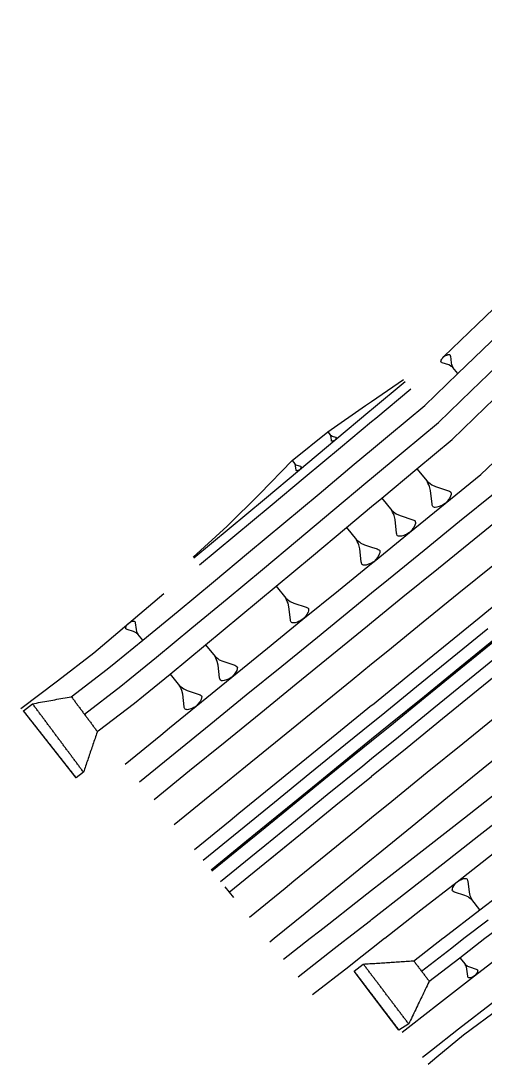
# Model space of a CAD drawing. Extents: x 387562 to 388546, y 804386 to 804945.
# Drawn here: x 387561.7 to 387612.4, y 804386.3 to 804500 of the extents above; entities that cross this region are included whole.
import ezdxf

# ---------------------------------------------------------------- set-up
doc = ezdxf.new("R2010")
doc.units = 0
doc.layers.get('0').update_dxf_attribs({"linetype": 'CONTINUOUS'})

msp = doc.modelspace()

# ---------------------------------------------------------------- linework, layer by layer
at = {"color": 7}
for p, q in [((387608.197, 804463.5799), (387608.3249, 804463.6197)), ((387608.3249, 804463.6197), (387608.4142, 804463.6282)), ((387608.4142, 804463.6282), (387608.4492, 804463.6246)), ((387608.4492, 804463.6246), (387608.4842, 804463.621)), ((387608.4842, 804463.621), (387608.5349, 804463.5981)), ((387607.5578, 804462.8675), (387607.5614, 804462.9025)), ((387607.5699, 804462.8132), (387607.5578, 804462.8675)), ((387607.5614, 804462.9025), (387607.565, 804462.9375)), ((387607.565, 804462.9375), (387607.5915, 804463.0232)), ((387607.5856, 804462.7939), (387607.5699, 804462.8132)), ((387607.652, 804462.7517), (387607.5856, 804462.7939)), ((387607.5915, 804463.0232), (387607.6566, 804463.1403)), ((387607.7027, 804462.7288), (387607.652, 804462.7517)), ((387607.6566, 804463.1403), (387607.6988, 804463.2067)), ((387607.6988, 804463.2067), (387607.7603, 804463.2888)), ((387608.4039, 804462.4974), (387607.7027, 804462.7288)), ((387607.7603, 804463.2888), (387607.8797, 804463.418)), ((387607.8797, 804463.418), (387608.0305, 804463.5086)), ((387608.0305, 804463.5086), (387608.1234, 804463.5521)), ((387608.1234, 804463.5521), (387608.197, 804463.5799)), ((387608.6067, 804462.4058), (387608.4039, 804462.4974)), ((387608.5349, 804463.5981), (387608.5506, 804463.5788)), ((387608.5506, 804463.5788), (387608.5784, 804463.5052)), ((387608.5784, 804463.5052), (387608.5905, 804463.4509)), ((387608.5905, 804463.4509), (387608.6742, 804462.7172)), ((387608.6742, 804462.7172), (387608.7225, 804462.5)), ((387608.7225, 804462.5), (387608.766, 804462.4071)), ((387608.6888, 804462.3443), (387608.6067, 804462.4058)), ((387608.7709, 804462.2828), (387608.6888, 804462.3443)), ((387608.766, 804462.4071), (387608.8095, 804462.3142)), ((387608.853, 804462.2213), (387608.7709, 804462.2828)), ((387608.8095, 804462.3142), (387608.853, 804462.2213)), ((387609.4025, 804461.5458), (387608.853, 804462.2213)), ((387600, 804458.5247), (387603.4668, 804460.9195)), ((387600, 804457.6372), (387603.6573, 804460.6854)), ((387595.2101, 804455.2229), (387595.4848, 804454.8851)), ((387595.4848, 804454.8851), (387595.5259, 804454.8544)), ((387595.5066, 804454.8387), (387595.4848, 804454.8851)), ((387595.5283, 804454.7922), (387595.5066, 804454.8387)), ((387595.5259, 804454.8544), (387595.567, 804454.8236)), ((387595.5501, 804454.7457), (387595.5283, 804454.7922)), ((387595.5743, 804454.6371), (387595.5501, 804454.7457)), ((387595.567, 804454.8236), (387595.608, 804454.7928)), ((387595.6161, 804454.2702), (387595.5743, 804454.6371)), ((387595.608, 804454.7928), (387595.7094, 804454.747)), ((387595.7094, 804454.747), (387596.0601, 804454.6313)), ((387596.0601, 804454.6313), (387596.0855, 804454.6199)), ((387596.0855, 804454.6199), (387596.1187, 804454.5988)), ((387596.129, 804454.527), (387596.1157, 804454.4841)), ((387596.1187, 804454.5988), (387596.1265, 804454.5891)), ((387596.1265, 804454.5891), (387596.1326, 804454.562)), ((387596.1308, 804454.5445), (387596.129, 804454.527)), ((387596.1326, 804454.562), (387596.1308, 804454.5445)), ((387595.6222, 804454.2431), (387595.6161, 804454.2702)), ((387595.6361, 804454.2062), (387595.6222, 804454.2431)), ((387595.6439, 804454.1966), (387595.6361, 804454.2062)), ((387595.6693, 804454.1851), (387595.6439, 804454.1966)), ((387595.6868, 804454.1833), (387595.6693, 804454.1851)), ((387595.7043, 804454.1815), (387595.6868, 804454.1833)), ((387595.7489, 804454.1858), (387595.7043, 804454.1815)), ((387595.8129, 804454.2057), (387595.7489, 804454.1858)), ((387595.8497, 804454.2196), (387595.8129, 804454.2057)), ((387595.8962, 804454.2414), (387595.8497, 804454.2196)), ((387595.9716, 804454.2867), (387595.8962, 804454.2414)), ((387596.0313, 804454.3513), (387595.9716, 804454.2867)), ((387596.062, 804454.3923), (387596.0313, 804454.3513)), ((387596.0832, 804454.4255), (387596.062, 804454.3923)), ((387596.1157, 804454.4841), (387596.0832, 804454.4255)), ((387591.3234, 804452.0775), (387591.6167, 804451.7169)), ((387591.6399, 804451.6673), (387591.6167, 804451.7169)), ((387591.6167, 804451.7169), (387591.6605, 804451.6841)), ((387591.6631, 804451.6177), (387591.6399, 804451.6673)), ((387591.6605, 804451.6841), (387591.7043, 804451.6512)), ((387591.6863, 804451.5681), (387591.6631, 804451.6177)), ((387591.7121, 804451.4522), (387591.6863, 804451.5681)), ((387591.7043, 804451.6512), (387591.7481, 804451.6184)), ((387591.7568, 804451.0606), (387591.7121, 804451.4522)), ((387591.7481, 804451.6184), (387591.8564, 804451.5695)), ((387591.8564, 804451.5695), (387592.2307, 804451.446)), ((387592.1999, 804451.1471), (387592.1362, 804451.0782)), ((387592.2327, 804451.191), (387592.1999, 804451.1471)), ((387592.2307, 804451.446), (387592.2577, 804451.4338)), ((387592.2553, 804451.2264), (387592.2327, 804451.191)), ((387592.29, 804451.2889), (387592.2553, 804451.2264)), ((387592.2577, 804451.4338), (387592.2932, 804451.4113)), ((387592.3042, 804451.3346), (387592.29, 804451.2889)), ((387592.2932, 804451.4113), (387592.3015, 804451.401)), ((387592.3015, 804451.401), (387592.308, 804451.372)), ((387592.3061, 804451.3533), (387592.3042, 804451.3346)), ((387592.308, 804451.372), (387592.3061, 804451.3533)), ((387604.9429, 804451.1806), (387606.0542, 804449.8142)), ((387591.7632, 804451.0316), (387591.7568, 804451.0606)), ((387591.7781, 804450.9923), (387591.7632, 804451.0316)), ((387591.7865, 804450.982), (387591.7781, 804450.9923)), ((387591.8135, 804450.9698), (387591.7865, 804450.982)), ((387591.8322, 804450.9679), (387591.8135, 804450.9698)), ((387591.8509, 804450.966), (387591.8322, 804450.9679)), ((387591.8985, 804450.9705), (387591.8509, 804450.966)), ((387591.9668, 804450.9918), (387591.8985, 804450.9705)), ((387592.0061, 804451.0066), (387591.9668, 804450.9918)), ((387592.0557, 804451.0298), (387592.0061, 804451.0066)), ((387592.1362, 804451.0782), (387592.0557, 804451.0298)), ((387606.0542, 804449.8142), (387606.2202, 804449.6898)), ((387606.1421, 804449.6263), (387606.0542, 804449.8142)), ((387606.2301, 804449.4384), (387606.1421, 804449.6263)), ((387606.2202, 804449.6898), (387606.3863, 804449.5654)), ((387606.3181, 804449.2505), (387606.2301, 804449.4384)), ((387606.4159, 804448.8112), (387606.3181, 804449.2505)), ((387606.3863, 804449.5654), (387606.5523, 804449.441)), ((387606.5523, 804449.441), (387606.9625, 804449.2557)), ((387606.9625, 804449.2557), (387608.3809, 804448.7877)), ((387601.0983, 804447.9833), (387602.1972, 804446.6322)), ((387606.5851, 804447.3272), (387606.4159, 804448.8112)), ((387608.3887, 804447.8211), (387608.2643, 804447.6551)), ((387608.3809, 804448.7877), (387608.4834, 804448.7414)), ((387608.4741, 804447.9554), (387608.3887, 804447.8211)), ((387608.6058, 804448.1923), (387608.4741, 804447.9554)), ((387608.4834, 804448.7414), (387608.6177, 804448.656)), ((387608.6594, 804448.3656), (387608.6058, 804448.1923)), ((387608.6177, 804448.656), (387608.6495, 804448.617)), ((387608.6495, 804448.617), (387608.6739, 804448.5072)), ((387608.6667, 804448.4364), (387608.6594, 804448.3656)), ((387608.6739, 804448.5072), (387608.6667, 804448.4364)), ((387602.1972, 804446.6322), (387602.3614, 804446.5092)), ((387602.2842, 804446.4464), (387602.1972, 804446.6322)), ((387606.6096, 804447.2173), (387606.5851, 804447.3272)), ((387606.6658, 804447.0685), (387606.6096, 804447.2173)), ((387606.6975, 804447.0294), (387606.6658, 804447.0685)), ((387606.8001, 804446.9831), (387606.6975, 804447.0294)), ((387606.8709, 804446.9758), (387606.8001, 804446.9831)), ((387606.9417, 804446.9685), (387606.8709, 804446.9758)), ((387607.1223, 804446.9857), (387606.9417, 804446.9685)), ((387607.381, 804447.0664), (387607.1223, 804446.9857)), ((387607.5298, 804447.1226), (387607.381, 804447.0664)), ((387607.7177, 804447.2106), (387607.5298, 804447.1226)), ((387608.0228, 804447.3938), (387607.7177, 804447.2106)), ((387608.2643, 804447.6551), (387608.0228, 804447.3938)), ((387602.3712, 804446.2606), (387602.2842, 804446.4464)), ((387602.3614, 804446.5092), (387602.5256, 804446.3862)), ((387602.4581, 804446.0748), (387602.3712, 804446.2606)), ((387602.5549, 804445.6404), (387602.4581, 804446.0748)), ((387602.5256, 804446.3862), (387602.6898, 804446.2632)), ((387602.7222, 804444.173), (387602.5549, 804445.6404)), ((387602.6898, 804446.2632), (387603.0953, 804446.08)), ((387603.0953, 804446.08), (387604.4979, 804445.6172)), ((387604.4979, 804445.6172), (387604.5993, 804445.5714)), ((387604.5993, 804445.5714), (387604.7321, 804445.487)), ((387604.7321, 804445.487), (387604.7635, 804445.4484)), ((387604.7635, 804445.4484), (387604.7877, 804445.3398)), ((387597.2629, 804444.7748), (387598.3461, 804443.4431)), ((387604.3826, 804444.4973), (387604.1438, 804444.2389)), ((387604.5056, 804444.6614), (387604.3826, 804444.4973)), ((387604.59, 804444.7942), (387604.5056, 804444.6614)), ((387604.7203, 804445.0284), (387604.59, 804444.7942)), ((387604.7733, 804445.1998), (387604.7203, 804445.0284)), ((387604.7805, 804445.2698), (387604.7733, 804445.1998)), ((387604.7877, 804445.3398), (387604.7805, 804445.2698)), ((387598.3461, 804443.4431), (387598.5079, 804443.3218)), ((387598.4318, 804443.2599), (387598.3461, 804443.4431)), ((387598.5175, 804443.0768), (387598.4318, 804443.2599)), ((387598.5079, 804443.3218), (387598.6697, 804443.2006)), ((387598.6697, 804443.2006), (387598.8316, 804443.0793)), ((387602.7464, 804444.0644), (387602.7222, 804444.173)), ((387602.802, 804443.9172), (387602.7464, 804444.0644)), ((387602.8334, 804443.8786), (387602.802, 804443.9172)), ((387602.9348, 804443.8328), (387602.8334, 804443.8786)), ((387603.0048, 804443.8256), (387602.9348, 804443.8328)), ((387603.0748, 804443.8184), (387603.0048, 804443.8256)), ((387603.2534, 804443.8354), (387603.0748, 804443.8184)), ((387603.5092, 804443.9151), (387603.2534, 804443.8354)), ((387603.6564, 804443.9707), (387603.5092, 804443.9151)), ((387603.8422, 804444.0577), (387603.6564, 804443.9707)), ((387604.1438, 804444.2389), (387603.8422, 804444.0577)), ((387598.6033, 804442.8936), (387598.5175, 804443.0768)), ((387598.6987, 804442.4654), (387598.6033, 804442.8936)), ((387598.8635, 804441.019), (387598.6987, 804442.4654)), ((387598.8316, 804443.0793), (387599.2314, 804442.8987)), ((387599.2314, 804442.8987), (387600, 804442.6451)), ((387600, 804442.6451), (387600.6138, 804442.4426)), ((387600.6138, 804442.4426), (387600.7138, 804442.3975)), ((387600.7138, 804442.3975), (387600.8447, 804442.3143)), ((387600.8853, 804442.0312), (387600.833, 804441.8622)), ((387600.8447, 804442.3143), (387600.8756, 804442.2762)), ((387600.8756, 804442.2762), (387600.8995, 804442.1692)), ((387600.8924, 804442.1002), (387600.8853, 804442.0312)), ((387600.8995, 804442.1692), (387600.8924, 804442.1002)), ((387598.8874, 804440.912), (387598.8635, 804441.019)), ((387598.9422, 804440.7669), (387598.8874, 804440.912)), ((387599.9675, 804440.9054), (387599.7844, 804440.8196)), ((387600, 804440.9249), (387599.9675, 804440.9054)), ((387600.2648, 804441.084), (387600, 804440.9249)), ((387600.5002, 804441.3387), (387600.2648, 804441.084)), ((387600.6215, 804441.5005), (387600.5002, 804441.3387)), ((387600.7047, 804441.6314), (387600.6215, 804441.5005)), ((387600.833, 804441.8622), (387600.7047, 804441.6314)), ((387598.9731, 804440.7288), (387598.9422, 804440.7669)), ((387599.0731, 804440.6837), (387598.9731, 804440.7288)), ((387599.1421, 804440.6766), (387599.0731, 804440.6837)), ((387599.2111, 804440.6695), (387599.1421, 804440.6766)), ((387599.3871, 804440.6862), (387599.2111, 804440.6695)), ((387599.6393, 804440.7649), (387599.3871, 804440.6862)), ((387599.7844, 804440.8196), (387599.6393, 804440.7649)), ((387589.5818, 804438.3704), (387590.6372, 804437.0728)), ((387590.6372, 804437.0728), (387590.7949, 804436.9547)), ((387590.7208, 804436.8944), (387590.6372, 804437.0728)), ((387590.8043, 804436.7159), (387590.7208, 804436.8944)), ((387590.7949, 804436.9547), (387590.9526, 804436.8365)), ((387590.8879, 804436.5374), (387590.8043, 804436.7159)), ((387590.9808, 804436.1202), (387590.8879, 804436.5374)), ((387590.9526, 804436.8365), (387591.1103, 804436.7184)), ((387591.1103, 804436.7184), (387591.4999, 804436.5424)), ((387591.4999, 804436.5424), (387592.8469, 804436.098)), ((387591.1415, 804434.7109), (387590.9808, 804436.1202)), ((387592.8543, 804435.18), (387592.7362, 804435.0223)), ((387592.8469, 804436.098), (387592.9443, 804436.054)), ((387592.9354, 804435.3075), (387592.8543, 804435.18)), ((387593.0605, 804435.5325), (387592.9354, 804435.3075)), ((387592.9443, 804436.054), (387593.0718, 804435.9729)), ((387593.1114, 804435.6971), (387593.0605, 804435.5325)), ((387593.0718, 804435.9729), (387593.102, 804435.9358)), ((387593.102, 804435.9358), (387593.1252, 804435.8315)), ((387593.1183, 804435.7643), (387593.1114, 804435.6971)), ((387593.1252, 804435.8315), (387593.1183, 804435.7643)), ((387573.2147, 804433.9675), (387573.2802, 804434.0853)), ((387573.2802, 804434.0853), (387573.3227, 804434.1522)), ((387573.3227, 804434.1522), (387573.3846, 804434.2348)), ((387573.3846, 804434.2348), (387573.5048, 804434.3648)), ((387573.5048, 804434.3648), (387573.6566, 804434.456)), ((387573.6566, 804434.456), (387573.7501, 804434.4998)), ((387573.7501, 804434.4998), (387573.8242, 804434.5278)), ((387573.8242, 804434.5278), (387573.9529, 804434.5679)), ((387573.9529, 804434.5679), (387574.0428, 804434.5765)), ((387574.0428, 804434.5765), (387574.078, 804434.5728)), ((387574.078, 804434.5728), (387574.1133, 804434.5692)), ((387574.1133, 804434.5692), (387574.1643, 804434.5462)), ((387574.1643, 804434.5462), (387574.1801, 804434.5267)), ((387574.1801, 804434.5267), (387574.2081, 804434.4527)), ((387574.2081, 804434.4527), (387574.2203, 804434.398)), ((387574.2203, 804434.398), (387574.3044, 804433.6595)), ((387591.1647, 804434.6066), (387591.1415, 804434.7109)), ((387591.2181, 804434.4652), (387591.1647, 804434.6066)), ((387591.2482, 804434.4281), (387591.2181, 804434.4652)), ((387591.3456, 804434.3841), (387591.2482, 804434.4281)), ((387591.4129, 804434.3772), (387591.3456, 804434.3841)), ((387591.4801, 804434.3703), (387591.4129, 804434.3772)), ((387591.6516, 804434.3866), (387591.4801, 804434.3703)), ((387591.8973, 804434.4632), (387591.6516, 804434.3866)), ((387592.0387, 804434.5166), (387591.8973, 804434.4632)), ((387592.2171, 804434.6001), (387592.0387, 804434.5166)), ((387592.5068, 804434.7741), (387592.2171, 804434.6001)), ((387592.7362, 804435.0223), (387592.5068, 804434.7741)), ((387573.1807, 804433.8108), (387573.1844, 804433.846)), ((387573.1929, 804433.7561), (387573.1807, 804433.8108)), ((387573.1844, 804433.846), (387573.188, 804433.8812)), ((387573.188, 804433.8812), (387573.2147, 804433.9675)), ((387573.2087, 804433.7367), (387573.1929, 804433.7561)), ((387573.2755, 804433.6942), (387573.2087, 804433.7367)), ((387573.3266, 804433.6711), (387573.2755, 804433.6942)), ((387574.0325, 804433.4383), (387573.3266, 804433.6711)), ((387574.2366, 804433.346), (387574.0325, 804433.4383)), ((387574.3192, 804433.2841), (387574.2366, 804433.346)), ((387574.3044, 804433.6595), (387574.3531, 804433.4408)), ((387574.4018, 804433.2222), (387574.3192, 804433.2841)), ((387574.3531, 804433.4408), (387574.3969, 804433.3473)), ((387574.3969, 804433.3473), (387574.4407, 804433.2538)), ((387574.4845, 804433.1603), (387574.4018, 804433.2222)), ((387574.4407, 804433.2538), (387574.4845, 804433.1603)), ((387575.0375, 804432.4803), (387574.4845, 804433.1603)), ((387581.8872, 804431.9828), (387582.9197, 804430.7133)), ((387582.9197, 804430.7133), (387583.074, 804430.5977)), ((387583.0015, 804430.5387), (387582.9197, 804430.7133)), ((387583.0832, 804430.3641), (387583.0015, 804430.5387)), ((387583.074, 804430.5977), (387583.2283, 804430.4821)), ((387583.1649, 804430.1895), (387583.0832, 804430.3641)), ((387583.2559, 804429.7813), (387583.1649, 804430.1895)), ((387583.2283, 804430.4821), (387583.3826, 804430.3665)), ((387583.413, 804428.4024), (387583.2559, 804429.7813)), ((387583.3826, 804430.3665), (387583.7637, 804430.1943)), ((387583.7637, 804430.1943), (387585.0816, 804429.7595)), ((387585.0816, 804429.7595), (387585.1769, 804429.7165)), ((387585.1769, 804429.7165), (387585.3016, 804429.6372)), ((387585.3016, 804429.6372), (387585.3312, 804429.6009)), ((387585.3312, 804429.6009), (387585.3539, 804429.4988)), ((387585.3539, 804429.4988), (387585.3471, 804429.4331)), ((387578.0347, 804428.7953), (387579.0577, 804427.5375)), ((387583.4358, 804428.3004), (387583.413, 804428.4024)), ((387584.7488, 804428.4643), (387584.4654, 804428.2941)), ((387584.9733, 804428.7071), (387584.7488, 804428.4643)), ((387585.0888, 804428.8614), (387584.9733, 804428.7071)), ((387585.1682, 804428.9862), (387585.0888, 804428.8614)), ((387585.2905, 804429.2062), (387585.1682, 804428.9862)), ((387585.3403, 804429.3673), (387585.2905, 804429.2062)), ((387585.3471, 804429.4331), (387585.3403, 804429.3673)), ((387579.0577, 804427.5375), (387579.2105, 804427.423)), ((387579.1387, 804427.3645), (387579.0577, 804427.5375)), ((387579.2196, 804427.1915), (387579.1387, 804427.3645)), ((387579.2105, 804427.423), (387579.3634, 804427.3085)), ((387579.3634, 804427.3085), (387579.5162, 804427.1939)), ((387583.488, 804428.1621), (387583.4358, 804428.3004)), ((387583.5175, 804428.1258), (387583.488, 804428.1621)), ((387583.6128, 804428.0827), (387583.5175, 804428.1258)), ((387583.6786, 804428.076), (387583.6128, 804428.0827)), ((387583.7443, 804428.0692), (387583.6786, 804428.076)), ((387583.9122, 804428.0852), (387583.7443, 804428.0692)), ((387584.1525, 804428.1601), (387583.9122, 804428.0852)), ((387584.2908, 804428.2124), (387584.1525, 804428.1601)), ((387584.4654, 804428.2941), (387584.2908, 804428.2124)), ((387579.3006, 804427.0186), (387579.2196, 804427.1915)), ((387579.3907, 804426.6142), (387579.3006, 804427.0186)), ((387579.5464, 804425.2481), (387579.3907, 804426.6142)), ((387579.5162, 804427.1939), (387579.8938, 804427.0234)), ((387579.8938, 804427.0234), (387581.1995, 804426.5926)), ((387581.1995, 804426.5926), (387581.2939, 804426.55)), ((387581.2939, 804426.55), (387581.4175, 804426.4714)), ((387581.4559, 804426.204), (387581.4065, 804426.0444)), ((387581.4175, 804426.4714), (387581.4468, 804426.4354)), ((387581.4468, 804426.4354), (387581.4693, 804426.3343)), ((387581.4626, 804426.2692), (387581.4559, 804426.204)), ((387581.4693, 804426.3343), (387581.4626, 804426.2692)), ((387579.569, 804425.147), (387579.5464, 804425.2481)), ((387579.6207, 804425.0099), (387579.569, 804425.147)), ((387579.6499, 804424.974), (387579.6207, 804425.0099)), ((387579.7443, 804424.9314), (387579.6499, 804424.974)), ((387580.2791, 804425.008), (387580.0409, 804424.9338)), ((387580.4161, 804425.0598), (387580.2791, 804425.008)), ((387580.5891, 804425.1408), (387580.4161, 804425.0598)), ((387580.8699, 804425.3094), (387580.5891, 804425.1408)), ((387581.0922, 804425.55), (387580.8699, 804425.3094)), ((387581.2067, 804425.7028), (387581.0922, 804425.55)), ((387581.2853, 804425.8264), (387581.2067, 804425.7028)), ((387581.4065, 804426.0444), (387581.2853, 804425.8264)), ((387579.8095, 804424.9247), (387579.7443, 804424.9314)), ((387579.8747, 804424.9179), (387579.8095, 804424.9247)), ((387580.0409, 804424.9338), (387579.8747, 804424.9179)), ((387608.8527, 804405.5275), (387608.9592, 804405.719)), ((387608.9592, 804405.719), (387609.0282, 804405.8276)), ((387609.0282, 804405.8276), (387609.1288, 804405.9618)), ((387609.1288, 804405.9618), (387609.324, 804406.1731)), ((387609.324, 804406.1731), (387609.5707, 804406.3212)), ((387609.5707, 804406.3212), (387609.7226, 804406.3923)), ((387609.7226, 804406.3923), (387609.8429, 804406.4378)), ((387609.8429, 804406.4378), (387610.0521, 804406.503)), ((387610.0521, 804406.503), (387610.1981, 804406.5169)), ((387610.1981, 804406.5169), (387610.2553, 804406.511)), ((387610.2553, 804406.511), (387610.3126, 804406.5051)), ((387610.3126, 804406.5051), (387610.3955, 804406.4677)), ((387610.3955, 804406.4677), (387610.4212, 804406.4361)), ((387610.4212, 804406.4361), (387610.4666, 804406.3157)), ((387610.4666, 804406.3157), (387610.4864, 804406.2269)), ((387610.4864, 804406.2269), (387610.6232, 804405.0272)), ((387608.7976, 804405.2729), (387608.8035, 804405.3302)), ((387608.8174, 804405.1841), (387608.7976, 804405.2729)), ((387608.8035, 804405.3302), (387608.8094, 804405.3874)), ((387608.8094, 804405.3874), (387608.8527, 804405.5275)), ((387608.843, 804405.1526), (387608.8174, 804405.1841)), ((387608.9516, 804405.0835), (387608.843, 804405.1526)), ((387609.0345, 804405.0461), (387608.9516, 804405.0835)), ((387610.1813, 804404.6678), (387609.0345, 804405.0461)), ((387610.5129, 804404.5179), (387610.1813, 804404.6678)), ((387610.6471, 804404.4174), (387610.5129, 804404.5179)), ((387610.6232, 804405.0272), (387610.7023, 804404.672)), ((387610.7023, 804404.672), (387610.7734, 804404.52)), ((387610.7734, 804404.52), (387610.8445, 804404.3681)), ((387610.7814, 804404.3168), (387610.6471, 804404.4174)), ((387610.9156, 804404.2162), (387610.7814, 804404.3168)), ((387610.8445, 804404.3681), (387610.9156, 804404.2162)), ((387611.8141, 804403.1115), (387610.9156, 804404.2162)), ((387588.8864, 804399.6047), (387589.3725, 804400)), ((387590.4008, 804397.7427), (387593.2923, 804400)), ((387604.5594, 804397.5256), (387607.7695, 804400)), ((387609.6164, 804397.8895), (387610.1975, 804397.175)), ((387610.1975, 804397.175), (387610.2843, 804397.1099)), ((387610.2435, 804397.0767), (387610.1975, 804397.175)), ((387610.2895, 804396.9785), (387610.2435, 804397.0767)), ((387610.2843, 804397.1099), (387610.3712, 804397.0449)), ((387610.3355, 804396.8802), (387610.2895, 804396.9785)), ((387610.3867, 804396.6505), (387610.3355, 804396.8802)), ((387610.3712, 804397.0449), (387610.458, 804396.9798)), ((387610.4751, 804395.8744), (387610.3867, 804396.6505)), ((387610.458, 804396.9798), (387610.6725, 804396.8829)), ((387610.6725, 804396.8829), (387611.4142, 804396.6382)), ((387611.4142, 804396.6382), (387611.4679, 804396.614)), ((387611.4679, 804396.614), (387611.5381, 804396.5694)), ((387611.5381, 804396.5694), (387611.5547, 804396.5489)), ((387611.5547, 804396.5489), (387611.5675, 804396.4915)), ((387610.4879, 804395.817), (387610.4751, 804395.8744)), ((387610.5173, 804395.7391), (387610.4879, 804395.817)), ((387610.5339, 804395.7187), (387610.5173, 804395.7391)), ((387610.5876, 804395.6945), (387610.5339, 804395.7187)), ((387610.6246, 804395.6907), (387610.5876, 804395.6945)), ((387610.6616, 804395.6869), (387610.6246, 804395.6907)), ((387610.7561, 804395.6959), (387610.6616, 804395.6869)), ((387610.8913, 804395.738), (387610.7561, 804395.6959)), ((387610.9692, 804395.7674), (387610.8913, 804395.738)), ((387611.0675, 804395.8134), (387610.9692, 804395.7674)), ((387611.227, 804395.9093), (387611.0675, 804395.8134)), ((387611.3533, 804396.0459), (387611.227, 804395.9093)), ((387611.4183, 804396.1327), (387611.3533, 804396.0459)), ((387611.463, 804396.203), (387611.4183, 804396.1327)), ((387611.5318, 804396.3268), (387611.463, 804396.203)), ((387611.5599, 804396.4175), (387611.5318, 804396.3268)), ((387611.5637, 804396.4545), (387611.5599, 804396.4175)), ((387611.5675, 804396.4915), (387611.5637, 804396.4545))]:
    msp.add_line(p, q, dxfattribs=at)
at = {"color": 3}
msp.add_line((387583.9963, 804405.6171), (387584.9428, 804404.4534), dxfattribs=at)
at = {"color": 1}
msp.add_line((387600, 804398.8944), (387601.4163, 804400), dxfattribs=at)
at = {"color": 252}
msp.add_line((387600, 804393.93), (387598.1038, 804396.4283), dxfattribs=at)
at = {"color": 2, "linetype": 'CONTINUOUS'}
for points in [[(387600, 804437.6461), (387601.8423, 804439.1445), (387605.7212, 804442.2994), (387609.6002, 804445.4543), (387613.4792, 804448.6092), (387617.1058, 804452.0744), (387620.7324, 804455.5397), (387624.359, 804459.0049), (387627.9856, 804462.4701), (387631.6122, 804465.9353), (387635.2388, 804469.4006), (387638.8654, 804472.8658), (387642.492, 804476.331), (387646.1186, 804479.7963), (387649.7452, 804483.2615), (387653.3718, 804486.7267), (387656.9984, 804490.1919), (387658.0829, 804491.2282), (387660.649, 804493.6736), (387664.3164, 804497.1564), (387667.3229, 804500)], [(387574.6893, 804417.0601), (387578.5683, 804420.215), (387582.4473, 804423.3699), (387586.3263, 804426.5248), (387590.2053, 804429.6797), (387594.0843, 804432.8347), (387597.9633, 804435.9896), (387600, 804437.6461)], [(387600, 804423.4672), (387601.0251, 804424.3009), (387604.9041, 804427.4558), (387608.7831, 804430.6107), (387612.662, 804433.7656)], [(387600, 804419.6002), (387602.918, 804421.9735), (387606.797, 804425.1284), (387610.676, 804428.2833), (387614.555, 804431.4382)], [(387581.6301, 804408.5263), (387585.5091, 804411.6812), (387589.3881, 804414.8362), (387593.2671, 804417.9911), (387597.1461, 804421.146), (387600, 804423.4672)], [(387583.5231, 804406.1989), (387587.4021, 804409.3539), (387588.3602, 804410.1331), (387591.2811, 804412.5088), (387595.1601, 804415.6637), (387599.039, 804418.8186), (387600, 804419.6002)], [(387600, 804402.0653), (387603.8045, 804405.0352), (387607.7466, 804408.1126), (387611.6887, 804411.1899), (387615.6308, 804414.2672)], [(387597.3543, 804400), (387599.8624, 804401.9579), (387600, 804402.0653)], [(387591.9782, 804395.8033), (387595.9203, 804398.8806), (387596.894, 804399.6407), (387597.3543, 804400)]]:
    msp.add_lwpolyline(points, dxfattribs=at)
at = {"color": 1, "linetype": 'CONTINUOUS'}
for points in [[(387600, 804453.2475), (387601.9457, 804454.8656), (387605.7868, 804458.067), (387609.4025, 804461.5458), (387613.0147, 804465.0287), (387616.6235, 804468.5158), (387620.2289, 804472.0071), (387623.8309, 804475.5025), (387627.4295, 804479.0022), (387631.0246, 804482.5061), (387634.6164, 804486.0142), (387638.2047, 804489.5264), (387641.7896, 804493.0429), (387645.3712, 804496.5635), (387648.8596, 804500)], [(387600, 804440.8686), (387600.2648, 804441.084), (387604.1438, 804444.2389), (387608.0228, 804447.3938), (387611.9018, 804450.5487), (387615.5284, 804454.0139), (387619.155, 804457.4792), (387622.7815, 804460.9444), (387626.4081, 804464.4096), (387630.0347, 804467.8748), (387633.6613, 804471.3401), (387637.2879, 804474.8053), (387640.9145, 804478.2705), (387644.5411, 804481.7358), (387648.1677, 804485.201), (387651.7943, 804488.6662), (387655.4209, 804492.1314), (387656.5054, 804493.1677), (387659.0743, 804495.6153), (387662.7456, 804499.1012), (387663.696, 804500)], [(387600, 804456.3363), (387600.4471, 804456.7081), (387604.2883, 804459.9096)], [(387581.2405, 804440.7021), (387585.0861, 804443.898), (387588.9283, 804447.0981), (387592.7671, 804450.3024), (387596.6026, 804453.5109), (387600, 804456.3363)], [(387567.2314, 804426.3306), (387571.1536, 804429.3315), (387572.1129, 804430.1092), (387575.0375, 804432.4803), (387578.89, 804435.6678), (387582.739, 804438.8596), (387586.5847, 804442.0555), (387590.4269, 804445.2556), (387594.2657, 804448.4599), (387598.1011, 804451.6684), (387600, 804453.2475)], [(387573.1119, 804418.9996), (387576.9909, 804422.1545), (387577.949, 804422.9338), (387580.8699, 804425.3094), (387584.7488, 804428.4643), (387588.6278, 804431.6192), (387592.5068, 804434.7741), (387596.3858, 804437.9291), (387600, 804440.8686)], [(387600, 804421.727), (387601.8769, 804423.2536), (387605.7559, 804426.4085), (387609.6349, 804429.5634), (387613.5139, 804432.7183)], [(387600, 804421.5337), (387601.9716, 804423.1372), (387605.8505, 804426.2921), (387609.7295, 804429.447), (387613.6085, 804432.6019)], [(387582.482, 804407.479), (387586.361, 804410.6339), (387587.3191, 804411.4132), (387590.2399, 804413.7888), (387594.1189, 804416.9437), (387597.9979, 804420.0986), (387600, 804421.727)], [(387582.5766, 804407.3626), (387586.4556, 804410.5175), (387587.4137, 804411.2968), (387590.3346, 804413.6725), (387594.2136, 804416.8274), (387598.0926, 804419.9823), (387600, 804421.5337)], [(387601.4163, 804400), (387601.4399, 804400.0184), (387605.382, 804403.0958), (387609.324, 804406.1731), (387613.2661, 804409.2504)], [(387606.2431, 804395.2893), (387609.6164, 804397.8895), (387612.3599, 804400)], [(387612.3599, 804400), (387613.5809, 804400.9393)], [(387593.5557, 804393.8638), (387597.4978, 804396.9411), (387598.4715, 804397.7012), (387600, 804398.8944)]]:
    msp.add_lwpolyline(points, dxfattribs=at)
at = {"color": 7, "linetype": 'CONTINUOUS'}
for points in [[(387607.8797, 804463.418), (387611.4976, 804466.8939), (387615.1132, 804470.3727), (387618.7215, 804473.8604), (387622.3211, 804477.3588), (387625.9191, 804480.8593), (387629.4575, 804484.4328), (387632.9188, 804488.1013), (387636.4701, 804491.6592), (387640.079, 804495.1461), (387643.7462, 804498.5614), (387645.2322, 804500)], [(387600, 804450.1587), (387603.4443, 804453.0231), (387607.2854, 804456.2245), (387610.901, 804459.7032), (387614.5133, 804463.1861), (387618.1221, 804466.6732), (387621.7275, 804470.1645), (387625.3295, 804473.66), (387628.928, 804477.1597), (387632.5232, 804480.6636), (387636.115, 804484.1716), (387639.7033, 804487.6839), (387643.2882, 804491.2003), (387646.8698, 804494.721), (387650.4479, 804498.2458)], [(387600, 804447.0645), (387601.0983, 804447.9833), (387604.9429, 804451.1806), (387608.784, 804454.382), (387612.3996, 804457.8607), (387616.0118, 804461.3436), (387619.6207, 804464.8307), (387623.2261, 804468.322), (387626.828, 804471.8175), (387630.4266, 804475.3172), (387634.0218, 804478.8211), (387637.6135, 804482.3291), (387641.2019, 804485.8414), (387644.7868, 804489.3578), (387648.3683, 804492.8785), (387651.9465, 804496.4033)], [(387580.5504, 804441.5505), (387584.2607, 804444.9129), (387587.822, 804448.4583), (387591.3234, 804452.0775), (387595.2104, 804455.2225), (387599.3403, 804458.069), (387600, 804458.5247)], [(387580.6095, 804441.4779), (387584.4551, 804444.6738), (387588.2973, 804447.8739), (387592.1362, 804451.0782), (387595.9716, 804454.2867), (387599.8161, 804457.4839), (387600, 804457.6372)], [(387568.6642, 804424.4379), (387568.6793, 804424.4495), (387572.6522, 804427.489), (387573.6115, 804428.2667), (387576.5361, 804430.6378), (387580.3886, 804433.8253), (387584.2376, 804437.017), (387588.0833, 804440.213), (387591.9255, 804443.4131), (387595.7643, 804446.6174), (387599.5997, 804449.8258), (387600, 804450.1587)], [(387570.0549, 804422.513), (387570.1779, 804422.607), (387574.1508, 804425.6464), (387575.1101, 804426.4242), (387578.0347, 804428.7953), (387581.8872, 804431.9828), (387585.7362, 804435.1745), (387589.5818, 804438.3704), (387593.4241, 804441.5705), (387597.2629, 804444.7748), (387600, 804447.0645)], [(387600, 804434.4236), (387603.4197, 804437.205), (387607.2987, 804440.3599), (387611.1777, 804443.5148), (387615.0567, 804446.6697)], [(387600, 804429.9121), (387601.7492, 804431.3348), (387605.6281, 804434.4897), (387609.5071, 804437.6446), (387613.3861, 804440.7995)], [(387561.7406, 804425.0565), (387565.7481, 804428.0534), (387569.6981, 804431.121), (387570.6373, 804431.9236), (387573.5048, 804434.3648), (387577.34, 804437.5736)], [(387600, 804425.4006), (387600.0786, 804425.4646), (387603.9576, 804428.6195), (387607.8366, 804431.7744), (387611.7156, 804434.9293), (387615.5946, 804438.0842)], [(387576.2668, 804415.1206), (387580.1458, 804418.2755), (387584.0248, 804421.4304), (387587.9038, 804424.5853), (387591.7827, 804427.7403), (387595.6617, 804430.8952), (387599.5407, 804434.0501), (387600, 804434.4236)], [(387578.4752, 804412.4053), (387582.3542, 804415.5602), (387583.3123, 804416.3395), (387586.2332, 804418.7151), (387590.1122, 804421.8701), (387593.9912, 804425.025), (387597.8702, 804428.1799), (387600, 804429.9121)], [(387600, 804417.6667), (387603.8645, 804420.8098), (387607.7435, 804423.9647), (387611.6225, 804427.1196), (387615.5015, 804430.2745)], [(387580.6837, 804409.69), (387584.5627, 804412.8449), (387585.5208, 804413.6242), (387588.4416, 804415.9998), (387592.3206, 804419.1548), (387596.1996, 804422.3097), (387600, 804425.4006)], [(387600, 804413.1552), (387602.1939, 804414.9396), (387606.0729, 804418.0945), (387609.9519, 804421.2494), (387613.8309, 804424.4043)], [(387600, 804408.6437), (387600.5234, 804409.0694), (387604.4024, 804412.2243), (387608.2814, 804415.3792), (387612.1604, 804418.5341), (387616.0393, 804421.689)], [(387584.4696, 804405.0352), (387588.3485, 804408.1902), (387592.2275, 804411.3451), (387596.1065, 804414.5), (387599.9855, 804417.6549), (387600, 804417.6667)], [(387600, 804405.2362), (387602.227, 804406.9747), (387606.1691, 804410.0521), (387610.1112, 804413.1294), (387614.0533, 804416.2067)], [(387586.678, 804402.32), (387590.557, 804405.4749), (387591.5151, 804406.2541), (387594.436, 804408.6298), (387598.315, 804411.7847), (387600, 804413.1552)], [(387589.3725, 804400), (387592.7654, 804402.7596), (387593.7235, 804403.5388), (387596.6444, 804405.9145), (387600, 804408.6437)], [(387607.7695, 804400), (387607.8496, 804400.0618), (387611.8141, 804403.1115), (387615.782, 804406.1571)], [(387593.2923, 804400), (387594.3429, 804400.8201), (387595.3166, 804401.5802), (387598.285, 804403.8974), (387600, 804405.2362)], [(387610.0646, 804400), (387612.6975, 804402.0254)], [(387603.3271, 804389.7739), (387604.3023, 804390.5321), (387607.2753, 804392.8437), (387611.227, 804395.9093), (387615.182, 804398.9707), (387616.5148, 804400)], [(387605.4356, 804396.434), (387608.733, 804398.9756), (387610.0646, 804400)], [(387605.5356, 804387.0586), (387606.5108, 804387.8168), (387609.4838, 804390.1284), (387613.4354, 804393.194), (387617.3904, 804396.2554), (387621.3489, 804399.3126), (387622.2409, 804400)], [(387606.1634, 804386.2867), (387607.1032, 804387.0884), (387610.0164, 804389.4735), (387614.0405, 804392.4501), (387618.1927, 804395.269), (387622.2433, 804398.2129), (387624.3139, 804400)]]:
    msp.add_lwpolyline(points, dxfattribs=at)
at = {"color": 3, "linetype": 'CONTINUOUS'}
for points in [[(387600, 804417.6667), (387603.8645, 804420.8098), (387607.7435, 804423.9647), (387611.6225, 804427.1196), (387615.5015, 804430.2745)], [(387584.4696, 804405.0352), (387588.3485, 804408.1902), (387589.3067, 804408.9694), (387592.2275, 804411.3451), (387596.1065, 804414.5), (387599.9855, 804417.6549), (387600, 804417.6667)]]:
    msp.add_lwpolyline(points, dxfattribs=at)
at = {"color": 252, "linetype": 'CONTINUOUS'}
for points in [[(387562.0215, 804424.8077), (387563.0156, 804425.5665), (387563.2317, 804425.6061), (387563.4535, 804425.6467), (387563.6753, 804425.6873), (387563.8971, 804425.7279), (387564.1189, 804425.7686), (387564.3407, 804425.8092), (387564.5625, 804425.8498), (387564.7843, 804425.8904), (387565.0061, 804425.931), (387565.2279, 804425.9716), (387565.4497, 804426.0122), (387565.6715, 804426.0529), (387565.8933, 804426.0935), (387566.1151, 804426.1341), (387566.3369, 804426.1747), (387566.5587, 804426.2153), (387566.7805, 804426.2559), (387567.0023, 804426.2965), (387567.2242, 804426.3372), (387567.2991, 804426.2683), (387567.3589, 804426.1881), (387567.4187, 804426.108), (387567.4784, 804426.0278), (387567.5382, 804425.9476), (387567.598, 804425.8674), (387567.6578, 804425.7873), (387567.7176, 804425.7071), (387567.7774, 804425.6269), (387567.8372, 804425.5468), (387567.897, 804425.4666), (387567.9568, 804425.3864), (387568.0166, 804425.3063), (387568.0764, 804425.2261), (387568.1362, 804425.1459), (387568.1959, 804425.0657), (387568.2557, 804424.9856), (387568.3155, 804424.9054), (387568.3753, 804424.8252), (387568.4351, 804424.7451), (387568.4949, 804424.6649), (387568.5547, 804424.5847), (387568.6145, 804424.5046), (387568.6743, 804424.4244), (387568.7341, 804424.3442), (387568.7939, 804424.2641), (387568.8536, 804424.1839), (387568.9134, 804424.1037), (387568.9732, 804424.0235), (387569.033, 804423.9434), (387569.0928, 804423.8632), (387569.1526, 804423.783), (387569.2124, 804423.7029), (387569.2722, 804423.6227), (387569.332, 804423.5425), (387569.3918, 804423.4624), (387569.4516, 804423.3822), (387569.5113, 804423.302), (387569.5711, 804423.2218), (387569.6309, 804423.1417), (387569.6907, 804423.0615), (387569.7505, 804422.9813), (387569.8103, 804422.9012), (387569.8701, 804422.821), (387569.9299, 804422.7408), (387569.9897, 804422.6607), (387570.0495, 804422.5805), (387570.0589, 804422.4627), (387570.0017, 804422.2954), (387569.9446, 804422.1281), (387569.8874, 804421.9607), (387569.8303, 804421.7934), (387569.7732, 804421.626), (387569.716, 804421.4587), (387569.6589, 804421.2913), (387569.6018, 804421.124), (387569.5446, 804420.9567), (387569.4875, 804420.7893), (387569.4303, 804420.622), (387569.3732, 804420.4546), (387569.3161, 804420.2873), (387569.2589, 804420.1199), (387569.2018, 804419.9526), (387569.1447, 804419.7853), (387569.0875, 804419.6179), (387569.0304, 804419.4506), (387568.9732, 804419.2832), (387568.9161, 804419.1159), (387568.859, 804418.9485), (387568.8018, 804418.7812), (387568.7447, 804418.6138), (387568.6875, 804418.4465), (387568.6304, 804418.2792), (387568.5733, 804418.1118), (387567.7786, 804417.5039), (387562.0215, 804424.8077)], [(387568.5733, 804418.1118), (387568.5135, 804418.192), (387568.4537, 804418.2722), (387568.3939, 804418.3524), (387568.3342, 804418.4325), (387568.2744, 804418.5127), (387568.2146, 804418.5929), (387568.1548, 804418.6731), (387568.0951, 804418.7533), (387568.0353, 804418.8334), (387567.9755, 804418.9136), (387567.9157, 804418.9938), (387567.8559, 804419.074), (387567.7962, 804419.1542), (387567.7364, 804419.2343), (387567.6766, 804419.3145), (387567.6168, 804419.3947), (387567.5571, 804419.4749), (387567.4973, 804419.5551), (387567.4375, 804419.6352), (387567.3777, 804419.7154), (387567.318, 804419.7956), (387567.2582, 804419.8758), (387567.1984, 804419.956), (387567.1386, 804420.0361), (387567.0789, 804420.1163), (387567.0191, 804420.1965), (387566.9593, 804420.2767), (387566.8995, 804420.3569), (387566.8397, 804420.437), (387566.78, 804420.5172), (387566.7202, 804420.5974), (387566.6604, 804420.6776), (387566.6006, 804420.7578), (387566.5409, 804420.8379), (387566.4811, 804420.9181), (387566.4213, 804420.9983), (387566.3615, 804421.0785), (387566.3018, 804421.1587), (387566.242, 804421.2389), (387566.1822, 804421.319), (387566.1224, 804421.3992), (387566.0626, 804421.4794), (387566.0029, 804421.5596), (387565.9431, 804421.6398), (387565.8833, 804421.7199), (387565.8235, 804421.8001), (387565.7638, 804421.8803), (387565.704, 804421.9605), (387565.6442, 804422.0407), (387565.5844, 804422.1208), (387565.5247, 804422.201), (387565.4649, 804422.2812), (387565.4051, 804422.3614), (387565.3453, 804422.4416), (387565.2856, 804422.5217), (387565.2258, 804422.6019), (387565.166, 804422.6821), (387565.1062, 804422.7623), (387565.0464, 804422.8425), (387564.9867, 804422.9226), (387564.9269, 804423.0028), (387564.8671, 804423.083), (387564.8073, 804423.1632), (387564.7476, 804423.2434), (387564.6878, 804423.3235), (387564.628, 804423.4037), (387564.5682, 804423.4839), (387564.5085, 804423.5641), (387564.4487, 804423.6443), (387564.3889, 804423.7244), (387564.3291, 804423.8046), (387564.2693, 804423.8848), (387564.2096, 804423.965), (387564.1498, 804424.0452), (387564.09, 804424.1253), (387564.0302, 804424.2055), (387563.9705, 804424.2857), (387563.9107, 804424.3659), (387563.8509, 804424.4461), (387563.7911, 804424.5262), (387563.7314, 804424.6064), (387563.6716, 804424.6866), (387563.6118, 804424.7668), (387563.552, 804424.847), (387563.4923, 804424.9272), (387563.4325, 804425.0073), (387563.3727, 804425.0875), (387563.3129, 804425.1677), (387563.2531, 804425.2479), (387563.1934, 804425.3281), (387563.1336, 804425.4082), (387563.0738, 804425.4884), (387563.0156, 804425.5665)], [(387567.7786, 804417.5039), (387567.7167, 804417.5825), (387567.6548, 804417.661), (387567.5929, 804417.7396), (387567.531, 804417.8181), (387567.4691, 804417.8967), (387567.4072, 804417.9752), (387567.3452, 804418.0537), (387567.2833, 804418.1323), (387567.2214, 804418.2108), (387567.1595, 804418.2894), (387567.0976, 804418.3679), (387567.0357, 804418.4465), (387566.9738, 804418.525), (387566.9119, 804418.6035), (387566.85, 804418.6821), (387566.788, 804418.7606), (387566.7261, 804418.8392), (387566.6642, 804418.9177), (387566.6023, 804418.9963), (387566.5404, 804419.0748), (387566.4785, 804419.1534), (387566.4166, 804419.2319), (387566.3547, 804419.3104), (387566.2928, 804419.389), (387566.2308, 804419.4675), (387566.1689, 804419.5461), (387566.107, 804419.6246), (387566.0451, 804419.7032), (387565.9832, 804419.7817), (387565.9213, 804419.8602), (387565.8594, 804419.9388), (387565.7975, 804420.0173), (387565.7355, 804420.0959), (387565.6736, 804420.1744), (387565.6117, 804420.253), (387565.5498, 804420.3315), (387565.4879, 804420.4101), (387565.426, 804420.4886), (387565.3641, 804420.5671), (387565.3022, 804420.6457), (387565.2403, 804420.7242), (387565.1783, 804420.8028), (387565.1164, 804420.8813), (387565.0545, 804420.9599), (387564.9926, 804421.0384), (387564.9307, 804421.1169), (387564.8688, 804421.1955), (387564.8069, 804421.274), (387564.745, 804421.3526), (387564.6831, 804421.4311), (387564.6211, 804421.5097), (387564.5592, 804421.5882), (387564.4973, 804421.6668), (387564.4354, 804421.7453), (387564.3735, 804421.8238), (387564.3116, 804421.9024), (387564.2497, 804421.9809), (387564.1878, 804422.0595), (387564.1259, 804422.138), (387564.0639, 804422.2166), (387564.002, 804422.2951), (387563.9401, 804422.3736), (387563.8782, 804422.4522), (387563.8163, 804422.5307), (387563.7544, 804422.6093), (387563.6925, 804422.6878), (387563.6306, 804422.7664), (387563.5686, 804422.8449), (387563.5067, 804422.9235), (387563.4448, 804423.002), (387563.3829, 804423.0805), (387563.321, 804423.1591), (387563.2591, 804423.2376), (387563.1972, 804423.3162), (387563.1353, 804423.3947), (387563.0734, 804423.4733), (387563.0114, 804423.5518), (387562.9495, 804423.6303), (387562.8876, 804423.7089), (387562.8257, 804423.7874), (387562.7638, 804423.866), (387562.7019, 804423.9445), (387562.64, 804424.0231), (387562.5781, 804424.1016), (387562.5162, 804424.1802), (387562.4542, 804424.2587), (387562.3923, 804424.3372), (387562.3304, 804424.4158), (387562.2685, 804424.4943), (387562.2066, 804424.5729), (387562.1447, 804424.6514), (387562.0828, 804424.73), (387562.0215, 804424.8077)], [(387598.1038, 804396.4283), (387599.0932, 804397.1929), (387599.2539, 804397.2033), (387599.4348, 804397.215), (387599.6156, 804397.2267), (387599.7964, 804397.2384), (387599.9773, 804397.2502), (387600, 804397.2516)], [(387600, 804395.9984), (387599.9936, 804396.0069), (387599.9331, 804396.0865), (387599.8726, 804396.1662), (387599.8122, 804396.2458), (387599.7517, 804396.3255), (387599.6912, 804396.4052), (387599.6307, 804396.4848), (387599.5703, 804396.5645), (387599.5098, 804396.6441), (387599.4493, 804396.7238), (387599.3888, 804396.8034), (387599.3284, 804396.8831), (387599.2679, 804396.9628), (387599.2074, 804397.0424), (387599.1469, 804397.1221), (387599.0932, 804397.1929)], [(387600, 804397.2516), (387600.1581, 804397.2619), (387600.3389, 804397.2736), (387600.5198, 804397.2853), (387600.7006, 804397.297), (387600.8814, 804397.3087), (387601.0623, 804397.3205), (387601.2431, 804397.3322), (387601.4239, 804397.3439), (387601.6048, 804397.3556), (387601.7856, 804397.3673), (387601.9664, 804397.379), (387602.1473, 804397.3907), (387602.3281, 804397.4025), (387602.5089, 804397.4142), (387602.6898, 804397.4259), (387602.8706, 804397.4376), (387603.0514, 804397.4493), (387603.2322, 804397.461), (387603.4131, 804397.4728), (387603.5938, 804397.4844), (387603.7745, 804397.496), (387603.9551, 804397.5075), (387604.1357, 804397.5191), (387604.3164, 804397.5307), (387604.497, 804397.5423), (387604.6189, 804397.5092), (387604.6794, 804397.4296), (387604.7399, 804397.3499), (387604.8004, 804397.2703), (387604.8609, 804397.1907), (387604.9214, 804397.111), (387604.9819, 804397.0314), (387605.0424, 804396.9517), (387605.1029, 804396.8721), (387605.1633, 804396.7924), (387605.2238, 804396.7128), (387605.2843, 804396.6331), (387605.3448, 804396.5535), (387605.4053, 804396.4738), (387605.4658, 804396.3942), (387605.5263, 804396.3146), (387605.5868, 804396.2349), (387605.6473, 804396.1553), (387605.7078, 804396.0756), (387605.7682, 804395.996), (387605.8287, 804395.9163), (387605.8892, 804395.8367), (387605.9497, 804395.757), (387606.0102, 804395.6774), (387606.0707, 804395.5977), (387606.1312, 804395.5181), (387606.1917, 804395.4385), (387606.2522, 804395.3588), (387606.2345, 804395.2199), (387606.1391, 804395.0218), (387606.0436, 804394.8238), (387605.9481, 804394.6257), (387605.8528, 804394.4278), (387605.7577, 804394.23), (387605.6626, 804394.0322), (387605.5675, 804393.8344), (387605.4723, 804393.6367), (387605.3772, 804393.4389), (387605.2821, 804393.2411), (387605.1869, 804393.0433), (387605.0918, 804392.8455), (387604.9967, 804392.6477), (387604.9015, 804392.4499), (387604.8064, 804392.2521), (387604.7113, 804392.0543), (387604.6161, 804391.8566), (387604.521, 804391.6588), (387604.4259, 804391.461), (387604.3308, 804391.2632), (387604.2356, 804391.0654), (387604.1405, 804390.8676), (387604.0454, 804390.6698), (387602.9838, 804389.9986), (387600, 804393.93)], [(387600, 804393.93), (387599.9606, 804393.9819), (387599.9001, 804394.0616), (387599.8397, 804394.1412), (387599.7792, 804394.2209), (387599.7187, 804394.3006), (387599.6583, 804394.3802), (387599.5978, 804394.4599), (387599.5373, 804394.5395), (387599.4769, 804394.6192), (387599.4164, 804394.6989), (387599.3559, 804394.7785), (387599.2955, 804394.8582), (387599.235, 804394.9379), (387599.1745, 804395.0175), (387599.1141, 804395.0972), (387599.0536, 804395.1769), (387598.9932, 804395.2565), (387598.9327, 804395.3362), (387598.8722, 804395.4159), (387598.8118, 804395.4955), (387598.7513, 804395.5752), (387598.6908, 804395.6549), (387598.6304, 804395.7345), (387598.5699, 804395.8142), (387598.5094, 804395.8939), (387598.449, 804395.9735), (387598.3885, 804396.0532), (387598.328, 804396.1328), (387598.2676, 804396.2125), (387598.2071, 804396.2922), (387598.1466, 804396.3718), (387598.1038, 804396.4283)], [(387604.0454, 804390.6698), (387603.9849, 804390.7495), (387603.9244, 804390.8291), (387603.8639, 804390.9088), (387603.8035, 804390.9884), (387603.743, 804391.0681), (387603.6825, 804391.1478), (387603.622, 804391.2274), (387603.5616, 804391.3071), (387603.5011, 804391.3867), (387603.4406, 804391.4664), (387603.3801, 804391.546), (387603.3197, 804391.6257), (387603.2592, 804391.7054), (387603.1987, 804391.785), (387603.1383, 804391.8647), (387603.0778, 804391.9443), (387603.0173, 804392.024), (387602.9568, 804392.1036), (387602.8964, 804392.1833), (387602.8359, 804392.263), (387602.7754, 804392.3426), (387602.7149, 804392.4223), (387602.6545, 804392.5019), (387602.594, 804392.5816), (387602.5335, 804392.6613), (387602.473, 804392.7409), (387602.4126, 804392.8206), (387602.3521, 804392.9002), (387602.2916, 804392.9799), (387602.2311, 804393.0595), (387602.1707, 804393.1392), (387602.1102, 804393.2189), (387602.0497, 804393.2985), (387601.9892, 804393.3782), (387601.9288, 804393.4578), (387601.8683, 804393.5375), (387601.8078, 804393.6171), (387601.7473, 804393.6968), (387601.6869, 804393.7765), (387601.6264, 804393.8561), (387601.5659, 804393.9358), (387601.5054, 804394.0154), (387601.445, 804394.0951), (387601.3845, 804394.1747), (387601.324, 804394.2544), (387601.2635, 804394.3341), (387601.2031, 804394.4137), (387601.1426, 804394.4934), (387601.0821, 804394.573), (387601.0217, 804394.6527), (387600.9612, 804394.7323), (387600.9007, 804394.812), (387600.8402, 804394.8917), (387600.7798, 804394.9713), (387600.7193, 804395.051), (387600.6588, 804395.1306), (387600.5983, 804395.2103), (387600.5379, 804395.2899), (387600.4774, 804395.3696), (387600.4169, 804395.4493), (387600.3564, 804395.5289), (387600.296, 804395.6086), (387600.2355, 804395.6882), (387600.175, 804395.7679), (387600.1145, 804395.8475), (387600.0541, 804395.9272), (387600, 804395.9984)], [(387602.9838, 804389.9986), (387602.9233, 804390.0783), (387602.8629, 804390.158), (387602.8024, 804390.2376), (387602.7419, 804390.3173), (387602.6815, 804390.397), (387602.621, 804390.4766), (387602.5606, 804390.5563), (387602.5001, 804390.636), (387602.4396, 804390.7156), (387602.3792, 804390.7953), (387602.3187, 804390.875), (387602.2582, 804390.9546), (387602.1978, 804391.0343), (387602.1373, 804391.1139), (387602.0768, 804391.1936), (387602.0164, 804391.2733), (387601.9559, 804391.3529), (387601.8954, 804391.4326), (387601.835, 804391.5123), (387601.7745, 804391.5919), (387601.7141, 804391.6716), (387601.6536, 804391.7513), (387601.5931, 804391.8309), (387601.5327, 804391.9106), (387601.4722, 804391.9903), (387601.4117, 804392.0699), (387601.3513, 804392.1496), (387601.2908, 804392.2293), (387601.2303, 804392.3089), (387601.1699, 804392.3886), (387601.1094, 804392.4683), (387601.0489, 804392.5479), (387600.9885, 804392.6276), (387600.928, 804392.7072), (387600.8675, 804392.7869), (387600.8071, 804392.8666), (387600.7466, 804392.9462), (387600.6862, 804393.0259), (387600.6257, 804393.1056), (387600.5652, 804393.1852), (387600.5048, 804393.2649), (387600.4443, 804393.3446), (387600.3838, 804393.4242), (387600.3234, 804393.5039), (387600.2629, 804393.5836), (387600.2024, 804393.6632), (387600.142, 804393.7429), (387600.0815, 804393.8226), (387600.021, 804393.9022), (387600, 804393.93)]]:
    msp.add_lwpolyline(points, dxfattribs=at)

doc.saveas('drawing.dxf')
